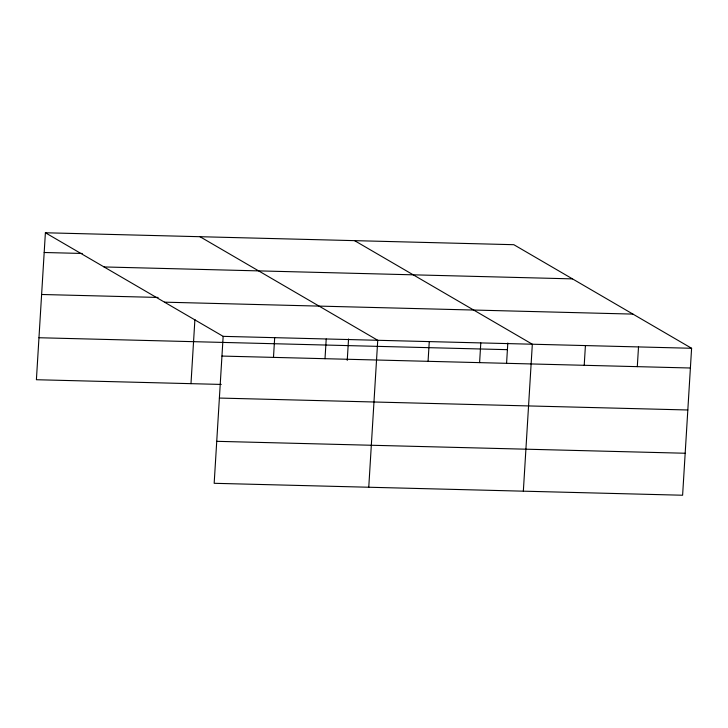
<?xml version="1.0" encoding="UTF-8"?>
<svg xmlns="http://www.w3.org/2000/svg" width="728" height="728" viewBox="0 0 728 728"><rect width="100%" height="100%" fill="white"/><g stroke="black" fill="none" stroke-linecap="round" stroke-linejoin="round"><path stroke-width="1.09" d="M45.391 232.769L223.159 336.354L214.168 483.301L682.609 495.231L691.6 348.275L513.832 244.699L45.391 232.769L36.4 379.725L221.23 384.43M190.982 383.656L194.913 319.492M273.482 357.384L274.684 337.665M325.007 358.704L326.217 338.975M347.238 360.36L348.548 338.957M368.759 487.241L377.741 340.285L199.972 236.709M428.064 361.325L429.274 341.596M479.597 362.635L480.799 342.906M506.579 363.281L507.816 343.006M523.341 491.173L532.332 344.226L354.563 240.64M584.211 365.301L585.421 345.572M637.3 366.648L638.511 346.928M44.181 252.498L82.264 253.462M104.049 266.949L572.49 278.879M41.614 294.485L158.113 297.443M164.492 302.166L632.932 314.096M223.159 336.354L691.6 348.275M38.966 337.737L507.407 349.668M221.949 356.074L690.39 368.004M219.383 398.061L687.824 409.982M216.735 441.323L685.175 453.244"/></g></svg>
